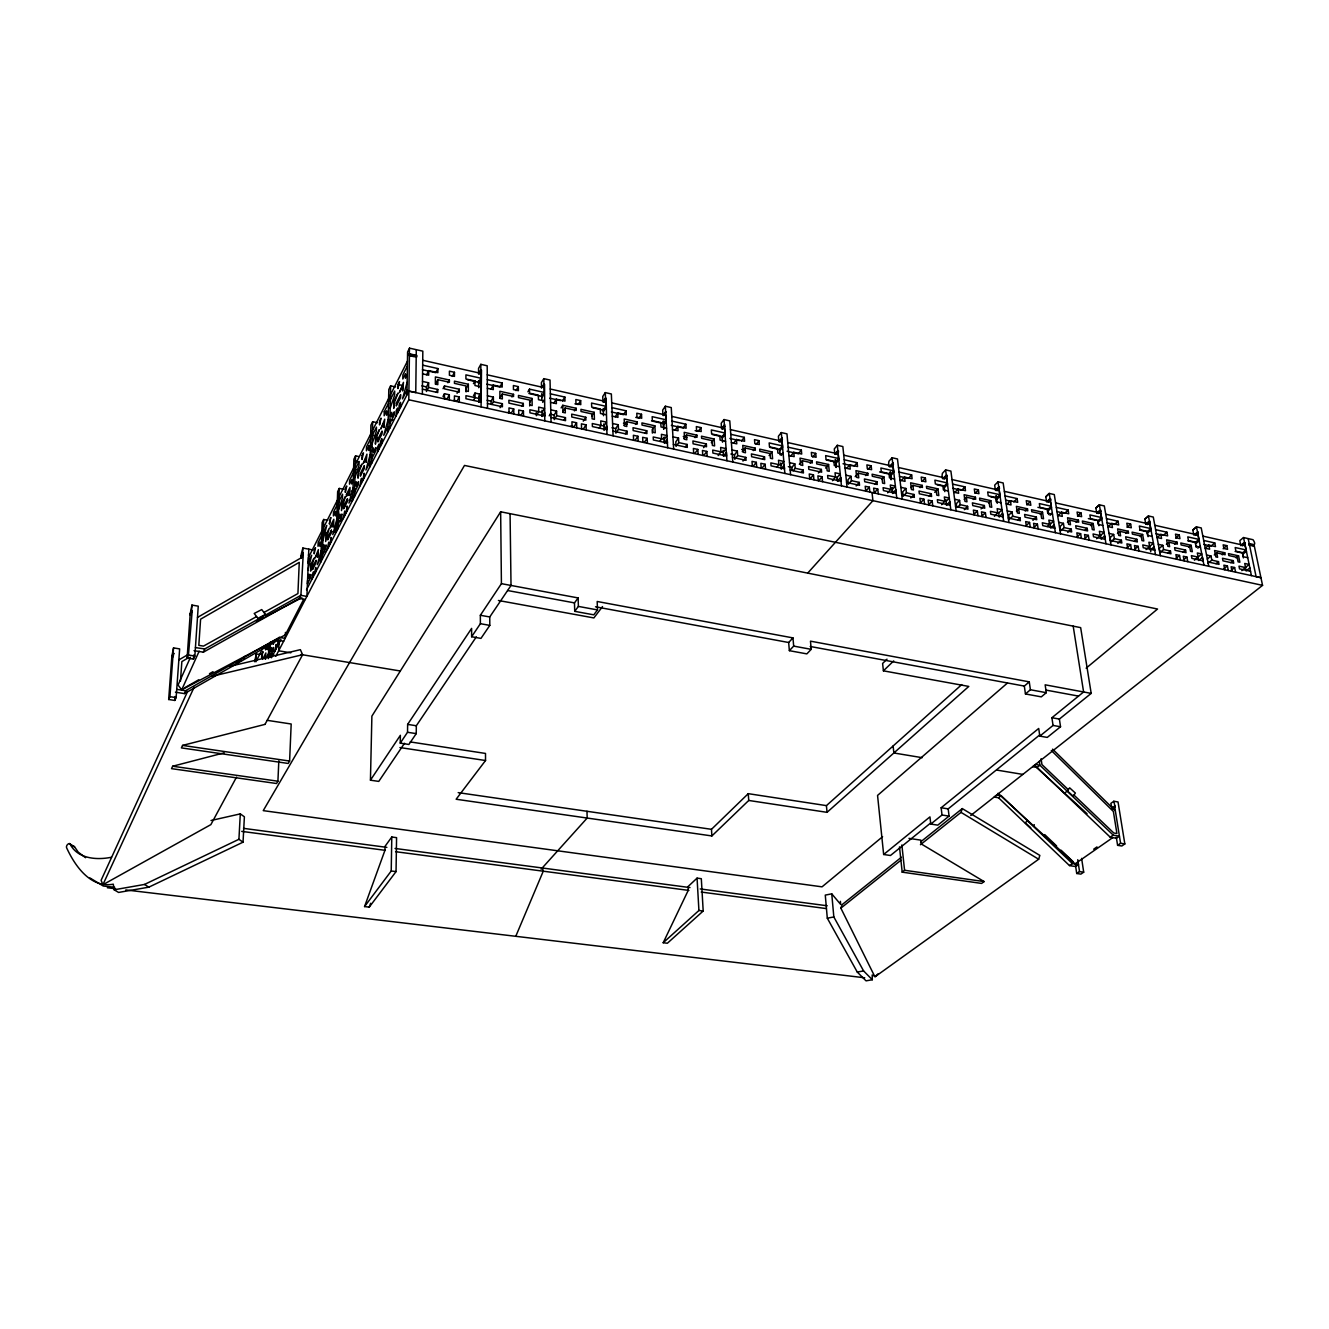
<?xml version="1.0" encoding="UTF-8"?>
<svg xmlns="http://www.w3.org/2000/svg" width="1329" height="1329" viewBox="0 0 1329 1329"><rect width="100%" height="100%" fill="white"/><g stroke="black" fill="none" stroke-linecap="round" stroke-linejoin="round"><path stroke-width="1.5" d="M459.286 402.122L459.286 396.972L454.435 395.909L454.418 401.059M459.286 389.231L459.286 392.155L444.484 388.882L444.501 385.958L459.286 389.231L457.06 393.301M454.468 372.286L454.468 376.389L449.401 375.26L449.418 371.156L454.468 372.286L452.259 376.389M444.451 398.866L444.467 393.716L449.335 394.779L449.318 399.946M437.839 379.679L437.806 384.646L435.347 384.098L435.397 376.921L449.385 380.028L449.385 382.237L437.839 379.679L435.663 383.765M426.41 391.523L428.569 387.437L437.773 389.463L437.756 392.553L422.423 389.181M422.672 365.159L437.906 368.565L437.872 372.668L428.719 370.625L426.576 374.745M481.032 401.923L480.882 373.383L422.722 360.275M426.426 389.978L426.459 386.889L428.619 382.785L422.489 381.423M428.569 387.437L428.619 382.785M428.719 370.625L428.686 375.21L422.572 373.848M404.514 743.26L378.765 781.402L370.442 780.189L400.361 735.302L400.245 743.127L408.883 744.456L416.243 733.625L416.326 725.75L476.314 636.873M422.356 394.032L422.821 351.155L409.515 348.148L407.588 352.002L406.94 394.896M416.293 349.693L415.761 392.587L408.9 391.091L306.517 589.777M414.316 356.753L409.216 355.607L409.515 348.148M275.834 656.277L408.784 399.78L409.415 355.208L416.857 356.886L416.874 355.474L409.432 353.796M400.245 743.127L407.521 732.279L407.638 724.388L471.612 628.384L471.629 636.741L480.965 638.385L489.803 625.378L489.753 616.955L511.017 585.458L510.07 513.659M389.895 423.203L389.962 419.582L393.301 420.296M396.042 871.608L396.574 837.652L391.789 837.004L385.028 846.34L384.961 850.294L364.561 906.577L369.229 907.142L396.042 871.608L391.224 870.993L364.561 906.577M396.125 415.911L396.208 410.777L397.62 408.02L397.537 413.153M398.035 384.48L397.969 388.566L399.514 381.556L398.035 384.48L401.391 385.227M391.224 870.993L391.789 837.004M399.016 410.262L399.115 405.129L400.527 402.355L400.444 407.505M389.812 428.154L390.626 385.859L395.593 386.938M371.771 458.505L371.854 454.933M388.517 403.302L384.247 411.741L384.164 415.778L386.722 410.727L386.639 415.246L388.35 411.874M387.952 431.759L388.799 389.513L390.626 385.859M377.652 451.727L377.768 446.677L379.114 444.052L378.998 449.119M370.442 780.189L371.887 716.132L500.651 511.781L1080.66 627.637L1091.192 693.389L1059.379 719.072L1051.903 717.726L1053.05 725.435L1039.826 736.116L1038.713 728.458L941.148 807.766L942.012 815.009L930.782 824.063L929.951 816.87L883.652 854.497L877.555 795.423L1007.465 683.023M380.426 446.361L380.526 441.311L381.888 438.67L381.772 443.736M390.311 401.175L390.46 394.846L407.455 361.123M369.894 466.795L370.907 425.197L372.668 421.708L377.519 422.738M371.655 463.372L372.668 421.708M375.592 437.141L375.426 444.168L376.207 437.989L379.446 429.583L375.592 437.141L378.865 437.839M354.511 492.095L354.61 488.574M364.013 478.191L364.146 473.207L362.717 480.699M372.103 446.66L368.847 445.979L368.748 450.431L370.376 447.225M372.286 436.792L372.452 430.563L388.616 398.501M360.093 485.799L361.505 478.34L361.372 483.324M338.081 524.124L338.181 520.652L341.32 521.25M353.049 488.108L348.946 503.11L352.833 495.534M352.7 500.153L353.879 459.186L355.557 455.864L358.73 456.512M354.378 496.896L355.557 455.864M343.364 518.26L344.743 511L344.593 515.901M343.746 506.017L343.663 508.791L347.384 501.515L347.484 498.724L343.746 506.017L346.902 506.631M345.872 513.409L347.251 506.1L347.102 511.017M346.454 494.438L346.387 496.548L349.311 490.816L349.162 495.551L349.793 494.338L349.992 487.477L346.454 494.438L349.61 495.069M355.109 470.715L355.308 464.585L370.691 434.051M337.915 528.842L339.244 488.424L343.912 489.338M342.816 519.024L339.659 518.426L339.809 514.024L338.314 516.964L341.437 517.562M322.382 554.658L322.498 551.253L325.572 551.817M329.808 544.591L331.154 537.464L330.987 542.298M336.702 520.088L332.748 534.607L336.47 527.38M338.729 512.163L335.606 511.565L335.456 515.868L336.951 512.961M336.32 531.949L337.649 491.597L339.244 488.424M338.745 503.06L338.961 497.013L353.63 467.908M327 549.724L323.911 549.143L324.077 544.807L322.648 547.614M327.416 549.226L328.745 542.132L328.579 546.967M307.531 580.474L307.398 583.83L310.836 577.284L310.953 574.444L308.876 578.48L309.042 574.211L307.68 576.886M320.688 562.283L322.15 522.53L323.678 519.489L327.731 520.27M322.216 559.31L323.678 519.489M312.182 578.779L313.478 571.852L313.295 576.62M314.475 574.344L315.77 567.4L315.588 572.168M323.13 533.909L323.362 527.962L337.367 500.169M308.61 554.326L306.916 596.405L300.902 595.342L204.749 648.951L203.37 652.174L194.051 650.645M308.81 549.159L308.544 555.638M265.003 724.371L182.571 745.403L181.392 747.895L288.21 763.461L289.606 761.052L291.184 724.006L267.212 720.335M301.102 556.353C307.165 544.076 296.566 570.789 302.879 548.046L312.78 549.924M302.663 553.229L302.879 548.046M301.633 557.765L303.261 553.329M308.212 563.396L308.461 557.532L321.851 530.985M269.77 657.107L269.92 653.885L273.741 654.516M224.119 752.845L172.67 766.235L171.524 768.644L276.565 783.512L277.911 781.203L278.824 760.886M285.436 632.405L285.154 638.385L279.323 637.405M274.837 651.276L276.233 644.399L276.017 648.984M277.263 646.558L278.658 639.664L278.459 644.249M279.024 643.12L278.675 650.795L290.818 652.821M268.292 658.636L268.973 644.881M269.754 657.573L270.518 641.841M273.309 641.143L273.159 644.316L273.757 643.153M265.036 658.885L265.185 655.994M265.684 646.276L265.501 649.864L266.93 647.04M265.551 659.217L265.866 652.938L262.594 659.35M267.644 645.628L267.445 649.648L268.873 646.824M254.603 661.709L256.331 653.901L260.035 654.516M256.331 653.901L255.916 661.792L263.142 647.456M85.571 857.703L78.278 852.205L74.524 846.772L69.357 843.55A2.874 2.06 -53.8 0 0 66.55 847.653C74.856 865.727 90.355 888.37 113.281 884.2L114.144 889.782L118.58 892.44L148.848 887.157L243.041 842.171L238.921 839.297L240.3 813.88L211.012 820.508M243.041 842.171L244.386 816.803L240.3 813.88M190.23 613.649L191.941 605.077L198.254 606.157L194.848 656.077L193.469 659.101L187.107 658.071L190.13 615.011L192.207 610.642L190.23 613.649L192.207 610.642M193.469 659.101L193.752 655.014M180.445 681.245L181.857 661.593L188.967 657.423M190.761 615.128L190.844 613.765M187.107 658.071L188.452 655.031L192.107 612.004M191.575 610.526L191.941 605.077M173.75 653.336L171.89 656.144L173.75 653.336L171.79 657.473L168.667 699.503L174.847 700.449L175.146 696.462M174.847 700.449L176.126 697.625L179.648 648.901L173.534 647.904L171.89 656.144M171.79 657.473L172.504 656.244M168.667 699.503L169.929 696.662L173.052 654.582M173.152 653.237L173.534 647.904M901.427 857.238L842.171 904.584L840.858 908.139L874.931 976.848L1038.663 859.232L1039.843 855.411L962.296 808.597L920.648 841.872M920.416 844.729L961.017 812.368L962.296 808.597M369.229 907.142L370.641 903.271M515.768 936.314L543.262 871.193L542.498 868.02M190.13 615.011L191.476 611.905M172.405 657.573L173.65 654.682M190.446 657.323L178.053 685.033L181.691 689.851L285.32 634.88L303.643 599.429M181.691 689.851L199.167 651.193M184.482 693.605L185.761 690.582L279.339 637.372L277.861 640.262L184.482 693.605L175.445 692.193M187.655 691.329L101.104 880.296L102.881 884.749L210.862 824.628L236.512 777.133M102.881 884.749L194.117 687.243M663.204 942.743L688.239 890.347L688.04 886.576L697.061 878.137L701.313 878.702L703.191 911.029L667.374 943.241L663.204 942.743L698.921 910.481L703.191 911.029M243.39 659.217L244.802 656.36M308.278 562.001L311.7 555.223L307.963 569.958M321.668 535.504L318.146 542.481L317.996 546.285L320.123 542.116L319.957 546.352L321.385 543.578M337.217 504.771L333.529 512.08L333.396 515.934L335.606 511.565M338.812 501.614L342.566 494.205L342.433 498.093L338.546 509.821M353.497 472.559L349.627 480.218L349.51 484.138L351.836 479.553L351.703 483.939L353.265 480.882M370.575 438.786L366.522 446.81L366.422 450.797L368.847 445.979M390.361 399.664L394.696 391.075L394.63 395.145L390.194 408.236M407.372 366.007L402.886 374.878L402.82 378.981L405.511 373.665L405.445 378.25L407.255 374.695M322.897 540.571L326.784 525.42L323.196 532.497L326.253 533.079M354.926 477.576L358.996 465.432L359.096 461.479L355.175 469.253L358.365 469.901M372.137 443.77L376.373 431.161L376.456 427.141L372.336 435.314L375.592 435.995M267.112 656.277L268.541 653.469M321.12 550.605L317.315 564.692L320.854 557.781M354.727 484.836L356.288 481.762L356.172 486.231L358.548 481.58L358.465 484.553L354.511 492.262M370.193 454.568L365.924 470.051L370.01 462.093M371.954 451.129L373.599 447.906L373.499 452.425L375.991 447.557L375.924 450.581L371.771 458.655M388.201 419.333L383.749 435.331L388.051 426.974M407.139 382.287L402.504 398.833L407.023 390.045M323.911 549.143L326.087 544.923L325.987 547.797L322.382 554.808M339.659 518.426L341.935 514.007L341.835 516.931L338.064 524.274M269.77 657.257L273.409 650.147L273.541 647.422L271.349 651.708L271.548 647.605L270.103 650.446L273.907 651.077M389.895 423.37L394.264 414.864L394.314 411.807L391.69 416.924L391.773 412.322L390.045 415.711L393.384 416.426M271.465 657.789L280.934 639.448M437.906 368.565L435.729 372.685L422.439 369.711M436.311 392.188L437.773 389.463M443.039 388.683L444.501 385.958M447.923 382.752L449.385 380.028M265.119 724.155L302.613 654.715L300.371 649.665L229.684 666.377M443.006 396.424L444.467 393.716M449.335 394.779L447.125 398.85L443.886 398.135M459.286 396.972L457.043 401.026L453.82 400.311M468.356 384.264L468.373 391.407L465.931 390.876L465.931 385.925L454.452 383.367L454.452 381.157L468.356 384.264L466.114 388.317L466.114 391.889M480.832 364.329L478.556 368.415L478.59 374.014L480.849 369.927L480.832 364.329L487.195 365.791L487.494 408.302M473.44 383.666L474.951 380.958L465.914 378.948L465.914 374.861L480.899 378.217L478.623 382.27L467.426 379.778M479.354 374.047L480.849 369.927M480.948 379.729L478.689 383.782L478.639 380.609M473.489 395.743L475.001 393.052L480.998 394.381L478.706 398.401L465.947 395.677L465.947 398.75L481.032 402.072M473.506 400.361L475.018 397.67L475.001 393.052M480.267 393.617L478.739 396.308L478.772 402.272L481.065 398.251M490.966 389.098L493.275 385.061L502.196 387.071L502.163 383.001L487.294 379.662M491.099 404.215L491.065 401.142L493.375 397.122L487.411 395.793M502.163 383.001L499.837 387.021L486.863 384.131M491.88 404.415L493.424 401.74L493.375 397.122M499.953 398.019L502.279 393.999L513.559 396.507L513.526 394.331L499.87 391.274L499.937 398.401L502.345 398.933L502.279 393.999M500.053 407.704L502.395 403.717L493.424 401.74M511.947 396.989L513.526 394.331M515.968 390.626L518.327 386.623L513.393 385.526L513.459 389.58L518.393 390.693L518.327 386.623M509.04 413.02L508.974 407.903L513.725 408.95L511.366 412.92L508.21 412.239M878.054 973.841L875.362 976.483L872.189 974.988L872.306 979.739L866.043 980.852L857.271 972.064L827.302 918.189L825.276 895.098L831.755 893.852L840.676 904.434L840.393 901.328M527.912 391.789L529.49 389.131L544.126 392.42L541.7 396.391L528.942 393.534M521.716 406.059L523.31 403.418L508.874 400.228L508.924 403.119L523.36 406.309L523.31 403.418M518.775 415.146L518.692 410.046L523.443 411.093L521.051 415.047L517.895 414.349M529.64 402.421L532.032 398.451L518.476 395.427L518.509 397.62L529.706 400.095L529.706 405.96M551.053 422.223L550.023 380.044L543.81 378.649L541.401 382.636L541.518 388.168M542.332 386.855L543.926 384.197L543.81 378.649M542.946 386.988L543.926 384.197M542.73 402.405L544.342 399.763M542.199 416.21L544.624 412.272L544.657 415.911M553.828 403.102L556.27 399.165L564.991 401.109L564.875 397.072L550.356 393.816M549.209 415.844L550.837 413.219M562.4 401.009L564.875 397.072M556.585 411.11L556.701 415.695L554.243 419.615L554.127 415.03L556.585 411.11L550.754 409.814M561.137 407.92L562.782 405.295L576.121 408.269L576.188 410.428L565.174 407.986L562.715 411.907M563.812 420.23L565.456 417.622L556.701 415.695M580.657 400.61L580.79 404.647L575.972 403.567L575.839 399.531L580.657 400.61L578.165 404.531L574.959 403.817M574.444 410.877L576.121 408.269M572.085 426.825L571.935 421.758L576.57 422.772L574.062 426.659L570.988 425.978M583.265 421.143L585.79 417.256L571.703 414.133L571.786 417.007L585.873 420.13L585.79 417.256M605.293 392.603L602.751 396.507L602.967 402.006L605.509 398.102L605.293 392.603L611.357 393.982L613.101 435.812M583.514 428.735L586.039 424.865L581.421 423.835L581.587 428.902M591.654 416.176L594.179 412.289L580.939 409.349L581.022 411.508L591.953 413.934L592.119 418.818L594.428 419.333L594.179 412.289M603.582 402.139L605.509 398.102M604.479 402.222L606.124 398.251M599.229 428.021L600.924 425.446L600.758 420.894L606.473 422.157L603.898 426.011L592.285 423.536L592.402 426.559L606.772 429.732L606.672 425.961L604.097 429.815M471.629 636.741L480.384 623.7L480.35 615.277L501.415 583.664L500.651 511.781M615.177 416.774L617.769 412.904L626.275 414.814L626.092 410.811L611.921 407.638M626.092 410.811L623.5 414.665L611.373 411.957M618.267 424.765L618.467 429.3L615.875 433.138L615.676 428.602L618.267 424.765L612.586 423.502M623.982 425.479L626.59 421.642L637.322 424.034L637.222 421.874L624.198 418.984L624.514 425.978L626.806 426.493L626.59 421.642M625.278 433.736L627.022 431.194L618.467 429.3M641.508 414.266L641.708 418.27L636.99 417.206L636.807 413.219L641.508 414.266L638.884 418.103L635.744 417.406M635.478 424.433L637.222 421.874M635.279 440.065L637.92 436.261L633.385 435.264L633.617 440.298M645.014 433.287L646.774 430.762L633.036 427.705L633.169 430.563L646.924 433.603L646.774 430.762M665.347 406.225L662.673 410.063L662.972 415.512L665.646 411.691L665.347 406.225L671.261 407.571L673.653 449.069M654.865 425.812L655.23 432.789L652.971 432.29L652.722 427.456L642.04 425.081L641.94 422.921L654.865 425.812L652.19 429.616L652.373 433.088M644.499 442.092L647.157 438.304L642.655 437.307L642.887 442.324M664.45 414.382L665.646 411.708M663.935 415.612L666.244 411.824M663.752 428.902L663.536 425.064L666.228 421.26L665.829 415.063L611.739 402.87M1067.436 790.954L1069.646 787.831L1075.377 793.064L1073.184 796.204L1067.436 790.954L1064.546 793.131M659.865 441.344L661.643 438.836L661.41 434.317L666.975 435.547L664.284 439.334L653.22 436.975L653.37 439.982L667.407 443.055M1033.497 825.774L1034.294 824.661M675.099 430.114L677.807 426.343L686.129 428.204L685.88 424.217L672.042 421.127M685.88 424.217L683.156 428.004L671.328 425.363M678.504 438.088L675.796 441.859L676.046 446.361L678.77 442.607L678.504 438.088L672.956 436.859M683.804 438.72L686.545 434.965L697.027 437.307L696.894 435.164L684.186 432.34L684.601 439.284L686.844 439.783L686.545 434.965M685.299 446.943L687.126 444.434L678.77 442.607M700.948 427.606L701.197 431.56L696.595 430.53L696.346 426.576L700.948 427.606L698.19 431.36L695.133 430.679M695.067 437.656L696.894 435.164M1029.261 681.86L1024.327 686.08L1025.44 693.954L1030.407 689.751L1029.261 681.86L810.474 641.159L811.205 649.333L806.853 653.885L789.36 650.678L793.679 646.11L792.964 637.903L597.186 601.489L597.485 609.928L593.781 614.829L574.726 611.34L574.477 602.884L578.132 597.934L501.415 583.664M574.726 611.34L578.381 606.406L578.132 597.934M695.05 453.156L697.808 449.435L693.389 448.454L693.705 453.455M723.989 419.549L721.198 423.303L721.581 428.719L724.388 424.964L723.989 419.549L729.787 420.878L732.811 462.01M703.573 447.657L706.347 443.936L692.924 440.962L693.09 443.803L706.53 446.76L706.347 443.936M711.331 442.723L714.122 439.002L701.496 436.194L701.646 438.321L712.062 440.647L712.394 445.431L714.603 445.929L714.122 439.002M722.162 428.852L724.388 424.964M722.611 428.818L724.969 425.097M723.192 428.951L725.069 426.459M704.054 455.133L706.845 451.428L702.443 450.448L702.759 455.432M722.295 438.171L725.102 434.45L724.621 428.303L671.776 416.392M410.212 741.914L485.5 753.443L485.534 760.52L456.129 799.244L711.879 835.941L748.742 800.457L748.26 793.662L826.422 805.623L961.747 684.601M602.502 606.589L593.88 617.935L498.425 600.492M718.142 455.598L720.949 451.893L720.634 447.424L726.083 448.621L723.258 452.325L712.709 450.082L712.909 453.056L726.614 456.08L726.398 452.375L723.574 456.063M733.641 443.172L736.465 439.467L744.589 441.278L744.29 437.341L730.767 434.301M741.449 441.029L744.29 437.341M737.346 451.129L737.678 455.598L734.821 459.269L734.505 454.8L737.346 451.129L731.914 449.916M742.246 451.677L745.104 447.989L755.354 450.265L755.188 448.155L742.761 445.381L743.293 452.275L745.469 452.757L745.104 447.989M742.961 461.063L745.835 457.392L737.678 455.598M756.118 444.318L758.992 440.647L754.507 439.633L754.822 443.57L759.308 444.567L758.992 440.647M753.277 450.597L755.188 448.155M753.427 465.964L756.317 462.309L751.998 461.362L752.38 466.313M781.302 432.573L778.395 436.244L778.86 441.61L781.768 437.939L781.302 432.573L786.967 433.852L790.589 474.669M762.597 459.253L764.524 456.827L751.417 453.92L751.633 456.727L764.756 459.635L764.524 456.827M779.425 441.743L782.332 438.072L780.522 441.859M769.109 455.548L772.016 451.91L759.69 449.152L759.856 451.279L770.039 453.538L770.438 458.289L772.598 458.771L772.016 451.91M779.94 441.743L782.465 439.417M762.231 467.891L765.139 464.253L760.836 463.306L761.235 468.24M779.708 450.996L782.631 447.341L782.067 441.261L730.435 429.616M781.17 455.448L783.13 453.023M776.917 467.094L778.877 464.668L778.495 460.233L783.811 461.412L780.887 465.034L770.837 462.907L771.069 465.848L784.459 468.805M790.821 455.913L793.778 452.275L801.719 454.053L801.354 450.149L788.147 447.192M781.236 468.738L784.176 465.133L784.442 468.639M801.354 450.149L798.397 453.77L787.1 451.245M792.117 470.416L791.851 467.459L794.825 463.854L789.526 462.675M793.247 470.682L795.224 468.29L794.825 463.854M799.36 464.319L802.334 460.714L812.335 462.941L812.135 460.847L800.008 458.14L800.639 464.984L802.766 465.449L802.334 460.714M812.733 456.977L815.724 453.372L811.338 452.392L811.703 456.296L816.106 457.276L815.724 453.372M801.204 472.426L803.181 470.034L795.224 468.29M810.158 463.24L812.135 460.847M837.32 445.298L834.296 448.903L834.828 454.219L837.868 450.631L837.32 445.298L842.852 446.561L847.038 487.045M810.474 478.457L813.481 474.885L809.245 473.955L809.71 478.872M818.365 472.991L821.372 469.419L808.564 466.579L808.829 469.37L821.654 472.194L821.372 469.419M835.393 454.352L837.868 450.631M835.974 454.352L838.549 452.093L838.416 450.747M825.575 468.09L828.598 464.502L816.538 461.827L816.737 463.921L826.704 466.13L827.17 470.848L829.263 471.313L828.598 464.502M819.079 480.35L822.103 476.779L817.883 475.848L818.365 480.749M836.19 467.276L835.825 463.522L838.848 459.95L838.2 453.903L787.732 442.54M832.436 480.716L835.476 477.161L835.027 472.759L840.244 473.905L837.187 477.46L837.586 481.397M846.723 468.373L849.779 464.818L857.537 466.545L857.122 462.675L844.214 459.768M854.065 466.23L857.122 462.675M845.809 475.151L850.992 476.297L847.919 479.819L848.218 482.743M848.367 484.221L851.44 480.683L850.992 476.297M855.162 476.696L858.252 473.157L868.036 475.333L867.804 473.257L855.942 470.616L856.673 477.393L858.75 477.859L858.252 473.157M868.086 469.353L871.176 465.831L866.89 464.868L867.322 468.738L871.608 469.702L871.176 465.831M856.142 485.916L859.232 482.394L851.44 480.683M865.744 475.599L867.804 473.257M902.225 499.123L897.474 458.954L892.075 457.741L888.951 461.263C886.41 475.765 899.085 455.182 889.566 466.545M866.226 490.683L869.332 487.178L865.212 486.264L865.727 491.132M874.864 484.072L876.941 481.729L864.415 478.955L864.714 481.713L877.256 484.487L876.941 481.729M890.762 466.695L893.387 464.469L893.238 463.14M891.294 466.811L893.387 464.469M881.808 479.171L883.885 476.829L872.106 474.204L872.339 476.297L882.074 478.457L882.606 483.125L884.649 483.59L883.885 476.829M874.632 492.527L877.755 489.022L873.651 488.125L874.183 492.993M891.094 479.503L890.663 475.782L893.802 472.277L893.071 466.28L843.732 455.166M541.102 869.232L587.185 818.049L586.969 811.288M807.849 572.949L872.92 500.668L872.023 492.527M887.656 492.843L890.795 489.354L890.297 484.985L895.381 486.115L892.224 489.587M901.378 480.55L904.534 477.061L912.109 478.756L911.644 474.918L899.035 472.077M911.644 474.918L908.471 478.39L899.484 476.38M900.829 487.328L905.896 488.441L902.707 491.913L903.055 494.82M903.222 496.265L906.411 492.81L905.896 488.441M910.797 487.627L912.907 485.318L922.476 487.444L922.226 485.384L910.631 482.792L911.445 489.521L913.472 489.969L912.907 485.318M922.193 481.463L925.383 477.991L921.196 477.061L921.678 480.899L925.864 481.829L925.383 477.991M920.1 487.677L922.226 485.384M910.83 497.926L914.02 494.488L906.411 492.81M956.166 510.934L950.899 471.097L945.617 469.901L942.394 473.357C939.869 487.627 952.81 467.492 943.075 478.59M789.36 650.678L788.662 642.505L792.964 637.903M920.715 502.628L923.937 499.189L919.901 498.309L920.499 503.126M944.321 478.756L947.012 476.579L946.829 475.267M944.853 478.872L947.012 476.579M929.121 496.049L931.264 493.757L919.004 491.049L919.352 493.79L931.612 496.498L931.264 493.757M934.719 492.311L937.942 488.873L926.429 486.314L926.695 488.374L936.197 490.501L936.795 495.136L938.806 495.584L937.942 488.873M944.304 487.76L947.544 484.321L946.73 478.374L898.487 467.509M928.938 504.422L932.177 501L928.157 500.119L928.755 504.937M941.63 504.704L944.886 501.282L944.321 496.946L949.288 498.059L946.032 501.465M954.803 492.444L958.059 489.039L965.485 490.7L964.97 486.879L952.627 484.105M946.547 505.086L949.803 501.681L950.218 505.12M964.97 486.879L961.698 490.285L952.893 488.324M954.621 499.239L959.571 500.335L956.299 503.724L956.681 506.598M964.173 499.455L966.366 497.196L975.719 499.272L975.436 497.229L964.106 494.704L965.004 501.382L966.98 501.814L966.366 497.196M957.96 506.914L960.153 504.655L959.571 500.335M975.104 493.292L978.41 489.903L974.307 488.972L974.821 492.777L978.941 493.707L978.41 489.903M973.243 499.488L975.436 497.229M964.306 509.671L967.595 506.299L960.153 504.655M1008.91 522.496L1003.162 482.959L997.996 481.796L994.673 485.168L995.421 490.384M996.517 489.255L998.744 486.995L997.996 481.796M995.936 490.501L998.744 486.995M996.717 490.551L999.441 488.424L999.258 487.112M974.007 514.306L977.33 510.934L973.376 510.07L974.041 514.855M997.232 490.667L999.441 488.424M981.051 508.891L984.374 505.518L972.396 502.86L972.762 505.585L984.756 508.226L984.374 505.518M988.593 502.894L990.819 500.651L979.556 498.142L979.838 500.186L989.141 502.262L989.789 506.864L991.75 507.296L990.819 500.651M982.048 516.067L985.387 512.712L981.45 511.848L982.114 516.616M994.424 516.283L997.763 512.944L997.149 508.642L1002.016 509.721L998.66 513.06L990.421 511.333L990.819 514.19L1003.046 516.881M1007.066 504.09L1010.422 500.751L1017.682 502.362L1017.117 498.591L1005.04 495.867M1013.761 501.93L1017.117 498.591M999.225 516.665L1002.581 513.326L1003.03 516.732M1007.232 510.884L1012.067 511.947L1008.694 515.287L1009.326 519.573M1016.386 511.034L1018.645 508.824L1027.799 510.851L1027.483 508.824L1016.386 506.349L1017.366 512.977L1019.326 513.409L1018.645 508.824M1010.455 518.46L1012.698 516.233L1012.067 511.947M1026.868 504.87L1030.257 501.531L1026.254 500.634L1026.819 504.405L1030.839 505.302L1030.257 501.531M1025.224 511.034L1027.483 508.824M1017.715 520.054L1019.974 517.845L1012.698 516.233M1045.823 496.747L1049.229 493.424L1050.043 498.591L1046.621 501.913L1045.823 496.747L1049.229 493.424L1054.296 494.571L1060.509 533.793M1048.265 500.917L1050.043 498.591M1047.966 502.096L1050.757 500.003L1050.541 498.707M1048.481 502.212L1050.757 500.003M711.879 835.941L711.48 829.313L748.26 793.662M887.008 659.167L882.606 663.453L883.403 670.829L968.791 686.428L827.037 812.335L748.742 800.457M1026.138 525.719L1029.543 522.413L1025.672 521.566L1026.387 526.317M1032.915 520.32L1036.321 517.031L1024.609 514.423L1025.008 517.131L1036.736 519.722L1036.321 517.031M1040.258 514.373L1042.534 512.18L1031.503 509.721L1031.819 511.748L1040.923 513.775L1041.62 518.343L1043.547 518.775L1042.534 512.18M1048.066 510.934L1051.505 507.628L1050.541 501.764L1004.392 491.365M883.403 670.829L893.703 660.912M1033.995 527.447L1037.417 524.158L1033.58 523.31L1034.294 528.045M1050.076 515.27L1052.352 513.077M1058.2 515.486L1061.638 512.197L1068.749 513.791L1068.134 510.037L1056.322 507.379M1047.202 526.533L1049.495 524.357L1048.83 520.088L1053.598 521.134L1050.143 524.423M1068.134 510.037L1064.679 513.31L1056.821 511.565M1058.681 522.264L1063.416 523.327L1059.961 526.583L1060.642 530.836L1064.097 527.58L1071.224 529.141L1071.689 531.965L1059.811 529.357M1067.469 522.363L1069.779 520.187L1078.733 522.181L1078.4 520.171L1067.552 517.745L1068.616 524.324L1070.509 524.739L1069.779 520.187M1077.52 516.184L1080.992 512.928L1081.623 516.665L1077.686 515.785L1077.071 512.047L1080.992 512.928M1076.091 522.33L1078.4 520.171M1067.752 532.397L1071.224 529.141M1096.442 511.482L1095.877 508.077L1099.365 504.804L1104.316 505.934L1110.994 544.857M1095.877 508.077L1099.365 504.804L1100.229 509.937L1096.741 513.193M1097.239 513.31L1100.728 510.054L1100.96 511.333L1098.618 513.509M1098.119 513.393L1100.96 511.333M1077.121 536.883L1080.627 533.66L1081.391 538.361M1084.813 530.437L1087.155 528.277L1087.604 530.952L1076.125 528.41L1075.693 525.736L1087.155 528.277M1090.793 525.603L1093.119 523.443L1094.216 529.989L1092.338 529.573L1091.574 525.038L1082.67 523.061L1082.338 521.034L1093.119 523.443M1098.02 520.769L1101.525 517.529L1089.88 514.921L1090.511 518.659L1097.521 520.22L1098.236 524.39L1102.871 525.437M1098.286 522.147L1101.807 518.908L1100.777 513.094L1055.608 502.91M1084.813 538.577L1088.335 535.354L1089.115 540.056M1108.236 526.633L1111.758 523.41L1118.719 524.972L1118.054 521.234L1106.492 518.642M1096.591 538.727L1100.113 535.521L1099.399 531.284L1104.05 532.314L1100.528 535.521M1118.054 521.234L1114.533 524.457L1106.824 522.746M1114.4 538.66L1113.669 534.441L1110.13 537.647L1110.845 541.867L1114.4 538.66L1121.377 540.205L1121.859 543.013L1110.247 540.454M1117.456 533.461L1119.815 531.318L1128.587 533.261L1128.238 531.268L1117.606 528.892L1118.752 535.421L1120.613 535.836L1119.815 531.318M1127.092 527.264L1130.647 524.075L1131.311 527.779L1127.457 526.932L1126.809 523.211L1130.647 524.075M1125.862 533.394L1128.238 531.268M1147.708 524.556L1150.083 522.43L1149.851 521.151L1145.797 524.241L1144.867 519.157L1148.439 515.951L1153.29 517.064L1160.4 555.672M1117.805 543.395L1121.377 540.205M1144.867 519.157L1148.439 515.951L1149.369 521.051L1145.797 524.241M1147.209 524.44L1150.083 522.43M1127.025 547.83L1130.597 544.641L1131.428 549.326M1134.501 541.418L1136.893 539.292L1137.358 541.95L1126.128 539.458L1125.663 536.8L1136.893 539.292M1140.249 536.6L1142.641 534.474L1143.804 540.969L1141.96 540.554L1141.162 536.069L1132.441 534.125L1132.075 532.132L1142.641 534.474M1147.442 533.112L1151.03 529.939L1149.934 524.174L1105.745 514.223M1134.551 549.475L1138.139 546.302L1138.97 550.97M1157.21 537.547L1160.815 534.391L1167.626 535.903L1166.928 532.215L1155.615 529.673M1146.03 549.591L1153.422 543.245L1148.871 542.232L1149.635 546.435L1142.757 544.923L1143.256 547.714L1154.702 550.223M1166.928 532.215L1163.307 535.371L1155.781 533.693M1150.499 549.907L1154.104 546.751L1154.685 550.09M1163.623 549.525L1162.842 545.339L1159.22 548.478L1160.001 552.665L1163.623 549.525L1170.45 551.02L1170.965 553.811L1159.602 551.302M1166.38 544.309L1168.806 542.215L1177.378 544.126L1176.996 542.132L1166.613 539.823L1167.809 546.285L1169.636 546.684L1168.806 542.215M1175.617 538.112L1179.255 534.972L1179.953 538.66L1176.182 537.83L1175.484 534.125L1179.255 534.972M1174.57 544.226L1176.996 542.132M1195.751 535.371L1198.193 533.294L1197.944 532.015L1193.807 535.055L1192.827 530.005L1196.482 526.865L1201.233 527.945L1208.759 566.254M1192.827 530.005L1196.482 526.865L1197.462 531.916M1168.025 553.113L1170.45 551.02M1195.502 534.108L1197.944 532.032M1195.269 535.271L1198.193 533.294M1188.658 547.349L1191.1 545.272L1192.346 551.718L1190.535 551.319L1189.688 546.85L1181.149 544.956L1180.767 542.963L1191.1 545.272M1175.849 558.529L1179.521 555.406L1180.401 560.041M1183.126 552.15L1185.568 550.073L1186.066 552.698L1175.085 550.272L1174.587 547.648L1185.568 550.073M1195.552 543.86L1199.223 540.753L1198.077 535.022L1154.801 525.271M1183.225 560.14L1186.897 557.034L1187.777 561.669M1197.811 548.146L1200.27 546.069M1208.842 545.123L1205.154 548.229L1209.656 549.226L1208.842 545.123L1215.503 546.618L1214.772 542.946L1203.692 540.454M1214.772 542.946L1211.084 546.053L1203.709 544.408M1194.422 560.223L1201.765 553.944L1197.313 552.964L1198.791 560.522L1202.479 557.432L1203.094 560.738M1091.192 693.389L1045.142 684.817L1046.305 692.691L1041.305 696.861L1025.44 693.954M1207.28 559.077L1210.985 555.987L1211.815 560.14L1208.094 563.23M1214.274 554.924L1216.749 552.881L1225.155 554.741L1224.757 552.764L1214.573 550.505L1215.852 556.917L1217.63 557.316L1216.749 552.881M1223.129 548.744L1226.833 545.654L1227.581 549.326L1223.893 548.495L1223.145 544.824L1226.833 545.654M1222.281 554.824L1224.757 552.764M1254.044 544.707C1239.907 540.737 1260.44 550.472 1252.998 539.707L1243.529 537.547L1239.807 540.637L1240.837 545.638C1244.094 540.92 1247.549 543.362 1242.333 545.87M882.606 836.689L822.036 886.842L263.242 810.64L464.486 465.432L1157.542 609.031L1086.125 668.171M1216.002 563.662L1218.494 561.619L1219.042 564.376L1207.911 561.934M1242.549 544.724L1245.024 542.664M1248.18 538.627L1256.088 576.62L1260.939 577.7L408.9 391.091M1230.737 562.665L1233.229 560.622L1233.761 563.23L1222.996 560.855L1222.481 558.246L1233.229 560.622M1236.07 557.881L1238.562 555.838L1239.874 562.233L1238.096 561.851L1237.199 557.416L1228.843 555.555L1228.445 553.595L1238.562 555.838M1244.824 543.81L1246.104 549.973L1242.366 553.047L1235.09 551.419M1223.66 568.995L1227.398 565.938L1228.328 570.54M1202.828 536.102L1245.207 545.654L1246.419 551.319L1242.665 554.392L1243.396 557.898M1249.11 545.189L1254.294 545.97L1262.55 585.358L970.751 815.491M1230.887 570.59L1234.624 567.533L1235.571 572.134M1051.903 717.726L1083.6 691.977L1073.184 626.142M1241.818 570.623L1249.094 564.426L1244.725 563.463L1245.572 567.583L1238.977 566.137L1239.542 568.878L1250.523 571.304M930.533 823.116L890.463 855.494L883.652 854.497M941.148 807.766L948.192 808.863L1039.71 734.954M1246.419 551.319L1249.841 567.882L1246.07 570.922L1245.339 567.367M948.192 808.863L949.056 816.106L937.792 825.143L930.782 824.063M1059.379 719.072L1060.542 726.764L1047.252 737.412L1039.826 736.116M840.858 908.139L900.929 860.245M902.192 872.156L904.584 870.279L984.108 881.576L981.599 883.42L902.192 872.156L899.484 846.889M998.478 797.765L1001.169 795.656L1072.353 863.534L1078.484 864.598L1075.676 866.541L1069.546 865.644L998.511 797.749L994.242 797.084L996.883 794.991L1001.136 795.672M1113.17 835.177L1119.433 836.157L1116.46 838.234L1110.213 837.253L1113.17 835.044L1039.893 765.222L1035.54 764.507L1032.733 766.733L1037.052 767.448L1039.893 765.222L1039.295 761.301M1027.932 820.674L1025.224 822.701L1030.789 827.801M1113.802 801.254L1110.861 803.38L1112.207 809.195L1115.147 807.085L1113.802 801.254L1118.021 801.952L1124.832 843.948L1121.842 845.992L1117.606 845.344L1116.31 837.287M1111.609 807.966L1114.965 805.939M1111.792 809.128L1115.147 807.085M1069.529 865.511L1072.353 863.684M1093.684 849.214L1096.973 846.905M1112.971 837.453L1075.061 863.85L997.996 793.313M1075.543 865.628L1076.723 873.502L1079.53 871.575L1083.7 872.189L1081.623 858.384M1117.606 845.344L1120.58 843.284L1124.832 843.948M1083.7 872.189L1080.892 874.117L1076.723 873.502M178.85 659.915L187.671 654.748M197.489 617.42L302.514 557.067M184.548 687.841L198.802 679.75M209.484 673.687L213.039 671.677M299.341 598.382L203.37 652.174M256.58 616.573L203.487 646.11L198.818 645.346L200.596 619.181L299.258 562.366L297.929 593.565L263.956 612.47M236.097 663.088L241.562 660.181M256.431 621.374L263.939 617.47M265.734 616.573L301.866 597.768M114.144 889.782L144.496 884.449L238.921 839.297M211.743 676.361L302.613 654.715M827.302 918.189L833.831 916.96L863.601 970.934L872.306 979.739M857.271 972.064L863.601 970.934M111.503 857.238C96.967 860.245 77.614 858.983 70.055 844.031L69.357 843.55M114.726 887.29L103.247 886.011L89.907 877.937M107.35 887.755L115.557 888.736M125.823 889.948L864.747 977.795M243.506 828.349L386.855 847.37M395.045 848.45L689.984 887.589M700.217 888.935L827.219 905.78M241.728 831.373L385.31 850.344M395.577 851.69L688.92 890.43M701.23 892.058L826.389 908.587M172.67 766.235L277.911 781.203M458.189 792.632L711.48 829.313M182.571 745.403L289.606 761.052M908.97 838.366L920.897 840.144L921.329 843.998L984.108 881.576M399.929 747.546L485.534 760.52M407.521 732.279L416.243 733.625M942.012 815.009L949.056 816.106M169.929 696.662L176.126 697.625M407.638 724.388L416.326 725.75M176.724 689.352L185.778 690.764M188.452 655.031L194.848 656.077M195.429 647.588L204.749 648.951M300.952 654.499L399.813 670.912M922.176 757.68L893.869 752.978L893.105 745.984M996.767 770.072L1022.848 774.408M277.861 640.262L283.675 641.242M305.338 599.479L299.324 598.415L300.919 595.309L303.211 554.625M480.384 623.7L489.803 625.378M1053.05 725.435L1060.542 726.764M480.35 615.277L489.753 616.955M507.595 590.525L574.477 602.884M595.508 606.788L788.662 642.505M810.208 646.475L1024.327 686.08M1046.205 690.133L1078.517 696.097M578.381 606.406L597.485 609.928M793.679 646.11L811.205 649.333M1030.407 689.751L1046.305 692.691M332.848 531.716L335.971 532.298M349.029 500.153L352.218 500.784M351.487 491.165L354.677 491.796M355.391 461.263L358.581 461.911M384.247 411.741L387.553 412.455M408.784 399.78L1262.55 585.358M421.874 385.875L426.459 386.889M487.095 400.262L491.065 401.142M550.256 414.183L554.127 415.03M611.905 427.772L615.676 428.602M730.884 454.02L734.505 454.8M788.33 466.678L791.851 467.459M890.795 489.354L883.104 487.66L883.436 490.567L896.228 493.391M944.886 501.282L937.36 499.638L937.726 502.512L950.235 505.269M1049.495 524.357L1042.301 522.762L1042.75 525.603L1054.711 528.244M1100.113 535.521L1093.069 533.959L1093.551 536.783L1105.246 539.358L1104.681 535.853L1101.16 539.059L1100.395 534.773M1198.11 557.117L1191.365 555.638L1191.914 558.413L1203.11 560.871M1211.815 560.14L1218.494 561.619M1080.627 533.66L1076.839 532.829L1077.62 537.531M1088.335 535.354L1084.564 534.524L1085.344 539.225M1130.597 544.641L1126.909 543.843L1127.723 548.512M1138.139 546.302L1134.468 545.505L1135.298 550.173M1179.521 555.406L1175.899 554.608L1176.78 559.26M1186.897 557.034L1183.292 556.236L1184.172 560.871M1227.398 565.938L1223.859 565.157L1224.79 569.776M1234.624 567.533L1231.103 566.752L1232.033 571.354M487.461 403.501L502.428 406.79L502.395 403.717M544.657 416.077L529.939 412.837L529.889 409.781L542.066 412.372L544.491 408.435L538.644 407.139L538.727 411.724L536.318 415.678L536.251 412.621M550.937 417.456L565.539 420.662L565.456 417.622M612.902 431.078L627.155 434.201L627.022 431.194M673.388 444.368L687.309 447.424L687.126 444.434M732.462 457.359L746.067 460.349L745.835 457.392M790.174 470.067L803.464 472.974L803.181 470.034M846.573 482.46L859.547 485.318L859.232 482.394M901.677 494.587L914.369 497.378L914.02 494.488M955.568 506.432L967.977 509.173L967.595 506.299M1008.262 518.028L1020.406 520.702L1019.974 517.845M623.467 423.237L627.172 424.067M683.272 436.493L686.894 437.307M741.698 449.468L745.237 450.249M529.789 405.013L532.165 405.544L532.032 398.451M1109.034 533.411L1113.669 534.441M1158.307 544.325L1162.842 545.339M1206.549 555.007L1210.985 555.987M549.741 398.185L560.605 400.61M592.601 407.754L603.283 410.146L605.841 406.259L591.555 403.052L591.704 407.089L600.309 409L600.475 413.485L606.174 414.764M651.492 420.928L663.42 423.586L666.095 419.798L652.157 416.658L652.356 420.645L660.762 422.522L661.011 426.974L666.577 428.22M712.444 434.55L722.162 436.726L724.953 432.988L711.347 429.931L711.613 433.902L719.82 435.729L720.119 440.132L725.568 441.344M729.887 438.454L739.522 440.613M770.056 447.441L779.542 449.551L782.465 445.913L769.159 442.922L769.491 446.843L777.498 448.637L777.88 453.006L783.196 454.202M826.356 460.033L835.625 462.093L838.665 458.522L825.658 455.598L826.04 459.502L833.881 461.246L834.313 465.582L839.513 466.745M843.018 463.755L852.221 465.814M879.582 471.928L890.463 474.37L893.603 470.865L880.878 468.007L881.326 471.861L888.985 473.573L889.483 477.892L894.55 479.021M936.995 484.769L944.072 486.348L947.311 482.925L934.885 480.134L935.367 483.955L942.859 485.633L943.407 489.903L948.374 491.016M990.454 496.714L996.517 498.076L999.857 494.704L987.696 491.979L988.228 495.783L995.554 497.411L996.152 501.648L1001.003 502.744M1005.721 500.136L1011.751 501.482M1037.916 507.329L1047.817 509.539L1051.239 506.249L1039.344 503.575L1039.926 507.346L1047.086 508.941L1047.75 513.144L1052.502 514.207M1088.335 518.609L1096.076 520.337M1139.568 530.055L1147.16 531.75L1150.748 528.577L1139.352 526.018L1140.016 529.739L1146.877 531.268L1147.625 535.404L1152.177 536.418M1187.827 540.853L1195.253 542.514L1198.924 539.391L1187.761 536.883L1188.475 540.571L1195.186 542.082L1196.25 547.415M480.948 386.855L474.968 385.526L474.951 380.958M487.361 388.284L493.308 389.613L493.275 385.061M544.325 400.976L538.478 399.68L538.378 395.162L529.573 393.185L529.49 389.131M550.571 402.371L556.386 403.667L556.27 399.165M612.287 416.127L617.952 417.389L617.769 412.904M672.54 429.533L678.072 430.779L677.807 426.343M731.382 442.657L736.798 443.853L736.465 439.467M788.878 455.465L794.177 456.644L793.778 452.275M845.061 467.991L850.244 469.137L849.779 464.818M899.982 480.234L905.049 481.364L904.534 477.061M953.69 492.195L958.641 493.292L958.059 489.039M1006.203 503.89L1011.037 504.97L1010.422 500.751M1057.585 515.336L1062.32 516.4L1061.638 512.197M1107.854 526.55L1112.489 527.58L1111.758 523.41M1157.061 537.514L1161.579 538.511L1160.815 534.391M1195.984 546.186L1200.452 547.166M1247.698 557.698L1243.346 556.735L1242.499 552.665L1235.92 551.186L1235.173 547.531L1246.104 549.973M409.249 354.178L416.027 355.723M606.174 399.63L606.954 434.467M1249.011 544.757L1254.294 545.97M487.261 374.828L544.01 387.619L544.209 393.899L541.783 397.869L541.7 394.73M550.239 389.015L605.642 401.508L605.941 407.737L603.383 411.625L603.25 408.518M952.029 479.57L999.209 490.202L1000.089 496.099L996.75 499.471L996.169 495.551L997.265 503.326M961.017 812.368L1038.663 859.232M144.496 884.449L148.848 887.157M74.524 846.772L73.826 846.291A2.874 2.06 -53.8 0 0 72.597 846.739M1035.225 766.285L1087.039 813.713M1068.333 789.692L1041.936 764.54L1041.089 758.726M1073.965 795.074L1113.785 833.001L1116.908 833.482L1113.37 811.454L1051.305 750.486M1037.085 767.431L1110.18 837.137M1044.71 834.595L1056.605 845.942M1061.074 850.195L1072.968 861.541M1052.601 749.141L1115.33 810.773M1253.662 545.023L1253.928 546.269M1243.529 537.547L1244.559 542.564M1251.403 575.59L1249.841 567.882M1197.711 533.178L1203.958 565.207M1149.602 522.314L1155.499 554.592M1147.126 531.55L1148.09 536.683M1149.685 545.654L1150.781 551.701M1100.462 511.216L1105.994 543.76M1097.987 520.569L1098.9 525.736M1114.732 807.019L1120.58 843.284M1063.416 523.327L1064.097 527.58M1050.242 499.887L1055.409 532.68M1047.784 509.339L1048.647 514.556M1049.877 522.48L1050.741 527.978L1054.196 524.706L1054.678 528.095M1037.417 524.158L1038.148 528.892M1029.543 522.413L1030.257 527.164M1077.753 859.73L1079.53 871.575M998.926 488.308L1003.694 521.35M998.694 512.961L999.209 516.915M985.387 512.712L986.052 517.479M977.33 510.934L977.978 515.718M945.617 469.901L946.298 475.151M946.481 476.463L950.816 509.771M944.005 485.783L944.769 491.647M945.783 499.471L946.547 505.336M932.177 501L932.775 505.817M923.937 499.189L924.535 504.023M890.663 475.782L890.181 471.795L891.078 479.703M892.075 457.741L892.689 463.024M892.839 464.353L896.759 497.926M892.673 493.508L891.992 487.593L892.689 493.242L895.846 489.77L896.211 493.242M877.755 489.022L878.303 493.89M869.332 487.178L869.864 492.046M901.859 844.962L904.584 870.279M835.825 463.522L835.376 459.502L836.174 467.476M838.001 451.96L841.456 485.816M822.103 476.779L822.568 481.679M813.481 474.885L813.946 479.786M826.422 805.623L827.037 812.335M831.755 893.852L833.831 916.96M781.884 439.284L784.874 473.423M779.492 448.969L780.04 454.767M780.704 462.99L781.219 469.004M765.139 464.253L765.537 469.187M756.317 462.309L756.716 467.26M724.488 426.327L726.946 460.731M722.112 436.128L722.544 442.192M723.126 450.265L723.541 456.329M706.845 451.428L707.178 456.395M697.808 449.435L698.14 454.418M663.536 425.064L663.287 420.944L663.719 429.101M697.061 878.137L698.921 910.481M665.729 413.07L667.673 447.757M664.218 437.291L664.533 443.105L667.241 439.334L667.391 442.906M664.168 437.241L664.517 443.354M647.157 438.304L647.406 443.321M637.92 436.261L638.153 441.294M603.266 409.548L603.499 415.711M603.815 423.918L604.064 430.081M586.039 424.865L586.222 429.915M576.57 422.772L576.736 427.838M565.174 407.986L565.323 412.887L562.981 412.355L562.782 405.295M544.558 384.33L544.774 420.844M541.651 393.7L541.783 399.913M542.016 410.279L542.149 416.492M523.443 411.093L523.526 416.193M513.725 408.95L513.808 414.067M481.497 370.077L481.065 406.89M478.623 381.323L478.706 387.719M402.704 385.975L402.621 390.942L403.468 382.353L399.315 392.62L402.704 385.975M396.341 403.069L396.291 405.976L400.61 397.537L400.66 394.613L396.341 403.069M397.886 393.334L394.497 402.089L393.7 408.402L393.833 401.275L397.886 393.334M384.015 422.672L383.915 427.556L384.745 419.15L380.792 428.985L384.015 422.672M377.951 439.085L377.885 441.959L381.988 433.935L382.054 431.045L377.951 439.085M379.629 420.878L379.546 424.898L381.041 418.103L379.629 420.878M364.345 465.715L364.262 468.539L360.358 476.181L360.425 473.357L364.345 465.715M366.239 457.575L366.123 462.392L366.954 454.153L363.182 463.588L366.239 457.575M358.232 471.297L358.033 478.191L358.813 472.16L361.887 464.087L358.232 471.297M362.119 455.515L362.02 459.469L363.465 452.857L362.119 455.515M345.175 496.963L341.47 510.618L341.686 503.824L345.175 496.963M345.44 488.507L345.324 492.411L346.719 485.982L345.44 488.507M330.456 525.902L330.389 527.978L333.164 522.513L333.014 527.181L333.596 526.018L333.828 519.274L330.456 525.902M330.738 517.579L329.393 523.825L330.738 517.579M331.403 530.188L331.303 532.946L327.748 539.89L327.848 537.149L331.403 530.188M325.904 534.856L325.655 541.551L329.227 528.311L325.904 534.856M317.764 552.764L317.581 557.366L318.395 549.608L315.106 557.981L317.764 552.764M310.836 564.493L310.571 571.105L314.009 558.246L310.836 564.493M312.647 566.885L312.548 569.576L315.937 562.948L316.053 560.24L312.647 566.885M314.325 550.04L314.176 553.828L315.488 547.731L314.325 550.04M261.813 653.918L261.63 657.49L262.992 651.592L261.813 653.918M840.659 477.593L837.602 481.131L837.22 477.344L827.618 475.417L827.901 478.357L840.991 481.231L840.659 477.593M265.451 614.413L257.926 618.317L254.204 613.466L261.73 609.579L265.451 614.413"/></g></svg>
